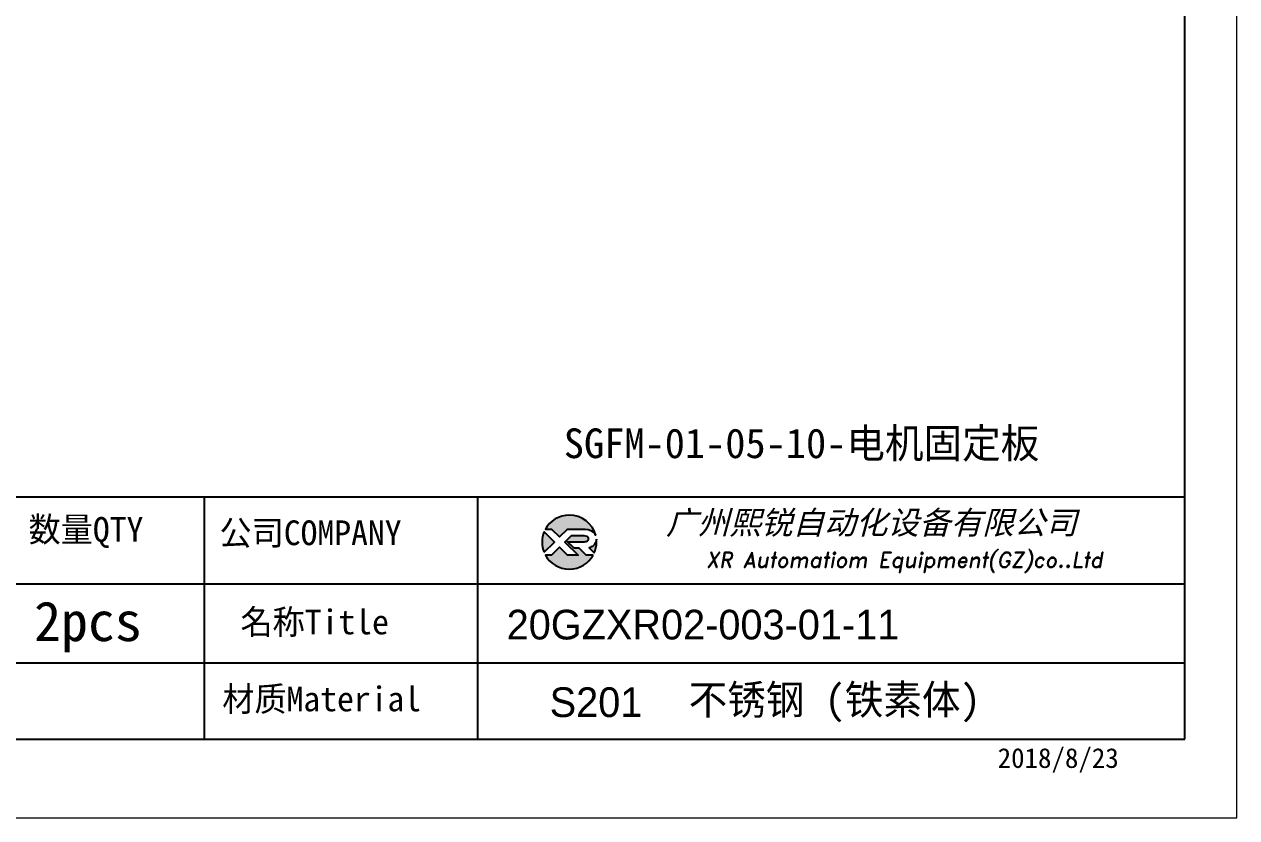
# Model space of a CAD drawing. Header units: millimetres. Extents: x -3862 to 6257, y -4684 to -2127.
# Drawn here: x 5211.2 to 5310.5, y -4683.6 to -4618.6 of the extents above; entities that cross this region are included whole.
import ezdxf
from ezdxf.enums import TextEntityAlignment as Align

# ---------------------------------------------------------------- set-up
doc = ezdxf.new("R2010")
doc.units = ezdxf.units.MM
for name, color, linetype in [('10', 16, 'Continuous'), ('6', 7, 'Continuous'), ('DIM', 3, 'Continuous'), ('layer 1', 7, 'Continuous'), ('图\\M+19E79\\M+195B6\\M+18E9A', 7, 'Continuous')]:
    doc.layers.add(name, color=color, linetype=linetype)
doc.styles.add('STYLE1', font='')
doc.styles.add('标题\\M+18E9A', font='romand.shx', dxfattribs={"oblique": 10, "bigfont": 'bigfont.shx'})
doc.styles.get('STYLE1').set_extended_font_data('SimSun')

# ---------------------------------------------------------------- blocks, each defined once
blk = doc.blocks.new('*D210')
at = {"layer": '10', "color": 7, "linetype": 'Continuous', "lineweight": 13, "ltscale": 2, "insert": (215.324, 14.81), "char_height": 2.027, "attachment_point": 7}
blk.add_mtext('{名称Title}', dxfattribs=at)
blk = doc.blocks.new('*D232')
at = {"layer": '10', "color": 7, "linetype": 'Continuous', "lineweight": 13, "ltscale": 2, "insert": (252.067, 7.814), "char_height": 2.43243, "attachment_point": 7}
blk.add_mtext('{不锈钢 (铁素体)}', dxfattribs=at)
blk = doc.blocks.new('*D233')
at = {"layer": '10', "color": 7, "linetype": 'Continuous', "lineweight": 13, "ltscale": 2, "insert": (277.394, 3.69), "char_height": 1.62162, "attachment_point": 7}
blk.add_mtext('{2018/8/23}', dxfattribs=at)
blk = doc.blocks.new('*D234')
at = {"layer": '10', "color": 16, "linetype": 'Continuous', "lineweight": 13, "ltscale": 2, "insert": (197.958, 22.11), "char_height": 2.027, "attachment_point": 7}
blk.add_mtext('{数量QTY}', dxfattribs=at)
blk = doc.blocks.new('*D235')
at = {"layer": '10', "color": 7, "linetype": 'Continuous', "lineweight": 13, "ltscale": 2, "insert": (197.622, 14.605), "char_height": 3.2432, "attachment_point": 7}
blk.add_mtext('{2pcs}', dxfattribs=at)
blk = doc.blocks.new('*D241')
at = {"layer": '10', "color": 7, "linetype": 'Continuous', "lineweight": 13, "ltscale": 2, "insert": (213.608, 22.11), "char_height": 2.02703, "attachment_point": 7}
blk.add_mtext('{公司COMPANY}', dxfattribs=at)
blk = doc.blocks.new('*D242')
at = {"layer": '10', "color": 7, "linetype": 'Continuous', "lineweight": 13, "ltscale": 2, "insert": (213.833, 8.508), "char_height": 2.02703, "attachment_point": 7}
blk.add_mtext('{材质Material}', dxfattribs=at)
blk = doc.blocks.new('XR')
h = blk.add_hatch(color=256)
h.set_gradient(color1=(252, 128, 0), rotation=240, one_color=1, tint=1, name='INVCURVED')
edge = h.paths.add_edge_path()
edge.add_spline(control_points=[(-434.18, -5928.47), (-433.9, -5928.74), (-433.63, -5929.01), (-433.63, -5929.01), (-433.63, -5929.01), (-433.63, -5929.01), (-433.36, -5928.74), (-433.09, -5928.47)], knot_values=[0.5625, 0.5625, 0.5625, 0.5625, 0.625, 0.625, 0.625, 0.625, 0.6875, 0.6875, 0.6875, 0.6875], degree=3, periodic=0)
edge.add_spline(control_points=[(-433.09, -5928.47), (-432.82, -5928.2), (-432.54, -5927.93), (-432.54, -5927.93), (-432.54, -5927.93), (-432.54, -5927.93), (-432.04, -5927.93), (-431.53, -5927.93)], knot_values=[0.4375, 0.4375, 0.4375, 0.4375, 0.5, 0.5, 0.5, 0.5, 0.5625, 0.5625, 0.5625, 0.5625], degree=3, periodic=0)
edge.add_spline(control_points=[(-431.53, -5927.93), (-431.03, -5927.93), (-430.52, -5927.93), (-430.52, -5927.93), (-430.52, -5927.93), (-430, -5927.93), (-429.43, -5927.96), (-429.01, -5928.33)], knot_values=[0.25, 0.25, 0.25, 0.25, 0.3125, 0.3125, 0.3125, 0.3125, 0.4375, 0.4375, 0.4375, 0.4375], degree=3, periodic=0)
edge.add_spline(control_points=[(-429.01, -5928.33), (-428.88, -5928.44), (-428.78, -5928.59), (-428.71, -5928.75)], knot_values=[0.125, 0.125, 0.125, 0.125, 0.25, 0.25, 0.25, 0.25], degree=3, periodic=0)
edge.add_spline(control_points=[(-428.71, -5928.75), (-429.13, -5927.18), (-430.58, -5926.02), (-432.31, -5926.02)], knot_values=[0, 0, 0, 0, 0.125, 0.125, 0.125, 0.125], degree=3, periodic=0)
edge.add_spline(control_points=[(-432.31, -5926.02), (-433.72, -5926.02), (-434.94, -5926.79), (-435.58, -5927.93)], knot_values=[0.875, 0.875, 0.875, 0.875, 1, 1, 1, 1], degree=3, periodic=0)
edge.add_spline(control_points=[(-435.58, -5927.93), (-435.58, -5927.93), (-434.72, -5927.93), (-434.72, -5927.93), (-434.72, -5927.93), (-434.72, -5927.93), (-434.45, -5928.2), (-434.18, -5928.47)], knot_values=[0.6875, 0.6875, 0.6875, 0.6875, 0.8125, 0.8125, 0.8125, 0.8125, 0.875, 0.875, 0.875, 0.875], degree=3, periodic=0)
edge = h.paths.add_edge_path()
edge.add_spline(control_points=[(-434.79, -5929.26), (-435.04, -5929.02), (-435.34, -5928.72), (-435.54, -5928.53)], knot_values=[0.562504, 0.562504, 0.562504, 0.562504, 0.656252, 0.656252, 0.656252, 0.656252], degree=3, periodic=0)
edge.add_spline(control_points=[(-435.54, -5928.53), (-435.67, -5928.4), (-435.76, -5928.31), (-435.76, -5928.31), (-435.76, -5928.31), (-435.94, -5928.74), (-436.03, -5929.21), (-436.03, -5929.71)], knot_values=[0.25, 0.25, 0.25, 0.25, 0.312504, 0.312504, 0.312504, 0.312504, 0.562504, 0.562504, 0.562504, 0.562504], degree=3, periodic=0)
edge.add_spline(control_points=[(-436.03, -5929.71), (-436.03, -5930.2), (-435.94, -5930.67), (-435.76, -5931.1), (-435.76, -5931.1), (-435.4, -5930.75), (-435.05, -5930.4)], knot_values=[0.874998, 0.874998, 0.874998, 0.874998, 1.124998, 1.124998, 1.124998, 1.25, 1.25, 1.25, 1.25], degree=3, periodic=0)
edge.add_spline(control_points=[(-435.05, -5930.4), (-434.7, -5930.05), (-434.34, -5929.71), (-434.34, -5929.71), (-434.34, -5929.71), (-434.34, -5929.71), (-434.34, -5929.71), (-434.34, -5929.71)], knot_values=[0.749878, 0.749878, 0.749878, 0.749878, 0.874875, 0.874875, 0.874875, 0.874875, 0.874998, 0.874998, 0.874998, 0.874998], degree=3, periodic=0)
edge.add_spline(control_points=[(-434.34, -5929.71), (-434.34, -5929.71), (-434.34, -5929.71), (-434.34, -5929.71)], knot_values=[0.749634, 0.749634, 0.749634, 0.749634, 0.749817, 0.749817, 0.749817, 0.749817], degree=3, periodic=0)
edge.add_spline(control_points=[(-434.35, -5929.7), (-434.35, -5929.7), (-434.35, -5929.7), (-434.35, -5929.7)], knot_values=[0.738281, 0.738281, 0.738281, 0.738281, 0.742188, 0.742188, 0.742188, 0.742188], degree=3, periodic=0)
edge.add_spline(control_points=[(-434.35, -5929.7), (-434.36, -5929.69), (-434.37, -5929.68), (-434.38, -5929.67)], knot_values=[0.726563, 0.726563, 0.726563, 0.726563, 0.738281, 0.738281, 0.738281, 0.738281], degree=3, periodic=0)
edge.add_spline(control_points=[(-434.38, -5929.67), (-434.38, -5929.66), (-434.39, -5929.65), (-434.4, -5929.65)], knot_values=[0.718751, 0.718751, 0.718751, 0.718751, 0.726563, 0.726563, 0.726563, 0.726563], degree=3, periodic=0)
edge.add_spline(control_points=[(-434.4, -5929.65), (-434.42, -5929.63), (-434.45, -5929.6), (-434.47, -5929.58)], knot_values=[0.703126, 0.703126, 0.703126, 0.703126, 0.718751, 0.718751, 0.718751, 0.718751], degree=3, periodic=0)
edge.add_spline(control_points=[(-434.47, -5929.58), (-434.5, -5929.55), (-434.53, -5929.52), (-434.56, -5929.49)], knot_values=[0.687501, 0.687501, 0.687501, 0.687501, 0.703126, 0.703126, 0.703126, 0.703126], degree=3, periodic=0)
edge.add_spline(control_points=[(-434.56, -5929.49), (-434.63, -5929.42), (-434.71, -5929.35), (-434.79, -5929.26)], knot_values=[0.656252, 0.656252, 0.656252, 0.656252, 0.687501, 0.687501, 0.687501, 0.687501], degree=3, periodic=0)
h = blk.add_hatch(color=256)
h.set_gradient(color1=(3, 72, 255), color2=(0, 41, 153), one_color=1, tint=0.3, name='HEMISPHERICAL')
edge = h.paths.add_edge_path()
edge.add_spline(control_points=[(-432.54, -5929.67), (-432.26, -5929.95), (-431.94, -5930.23), (-431.66, -5930.51), (-431.66, -5930.51), (-431.66, -5930.51), (-431.66, -5930.51), (-431.66, -5930.51)], knot_values=[0.736842, 0.736842, 0.736842, 0.736842, 0.789474, 0.789474, 0.789474, 0.789474, 0.802633, 0.802633, 0.802633, 0.802633], degree=3, periodic=0)
edge.add_spline(control_points=[(-431.66, -5930.51), (-431.65, -5930.51), (-431.65, -5930.52), (-431.65, -5930.52)], knot_values=[0.802633, 0.802633, 0.802633, 0.802633, 0.815791, 0.815791, 0.815791, 0.815791], degree=3, periodic=0)
edge.add_spline(control_points=[(-431.65, -5930.52), (-431.64, -5930.53), (-431.64, -5930.53), (-431.64, -5930.53)], knot_values=[0.815791, 0.815791, 0.815791, 0.815791, 0.82237, 0.82237, 0.82237, 0.82237], degree=3, periodic=0)
edge.add_spline(control_points=[(-431.64, -5930.53), (-431.64, -5930.53), (-431.64, -5930.53), (-431.63, -5930.54)], knot_values=[0.82237, 0.82237, 0.82237, 0.82237, 0.828949, 0.828949, 0.828949, 0.828949], degree=3, periodic=0)
edge.add_spline(control_points=[(-431.63, -5930.54), (-431.63, -5930.54), (-431.63, -5930.54), (-431.63, -5930.54), (-431.63, -5930.54), (-431.63, -5930.54), (-431.59, -5930.54), (-431.52, -5930.54)], knot_values=[0.841901, 0.841901, 0.841901, 0.841901, 0.842105, 0.842105, 0.842105, 0.842105, 0.855264, 0.855264, 0.855264, 0.855264], degree=3, periodic=0)
edge.add_spline(control_points=[(-431.52, -5930.54), (-431.46, -5930.54), (-431.38, -5930.54), (-431.3, -5930.54)], knot_values=[0.855264, 0.855264, 0.855264, 0.855264, 0.868422, 0.868422, 0.868422, 0.868422], degree=3, periodic=0)
edge.add_spline(control_points=[(-431.3, -5930.54), (-431.26, -5930.54), (-431.22, -5930.54), (-431.18, -5930.54)], knot_values=[0.868422, 0.868422, 0.868422, 0.868422, 0.875, 0.875, 0.875, 0.875], degree=3, periodic=0)
edge.add_spline(control_points=[(-431.18, -5930.54), (-431.14, -5930.54), (-431.1, -5930.54), (-431.07, -5930.54)], knot_values=[0.875, 0.875, 0.875, 0.875, 0.881579, 0.881579, 0.881579, 0.881579], degree=3, periodic=0)
edge.add_spline(control_points=[(-431.07, -5930.54), (-431.05, -5930.54), (-431.04, -5930.54), (-431.03, -5930.54)], knot_values=[0.881579, 0.881579, 0.881579, 0.881579, 0.884869, 0.884869, 0.884869, 0.884869], degree=3, periodic=0)
edge.add_spline(control_points=[(-431.03, -5930.54), (-431.02, -5930.54), (-431, -5930.54), (-431, -5930.54)], knot_values=[0.884869, 0.884869, 0.884869, 0.884869, 0.888158, 0.888158, 0.888158, 0.888158], degree=3, periodic=0)
edge.add_spline(control_points=[(-431, -5930.54), (-430.99, -5930.54), (-430.99, -5930.54), (-430.98, -5930.54)], knot_values=[0.888158, 0.888158, 0.888158, 0.888158, 0.889803, 0.889803, 0.889803, 0.889803], degree=3, periodic=0)
edge.add_spline(control_points=[(-430.98, -5930.54), (-430.98, -5930.54), (-430.98, -5930.54), (-430.97, -5930.54)], knot_values=[0.889803, 0.889803, 0.889803, 0.889803, 0.891447, 0.891447, 0.891447, 0.891447], degree=3, periodic=0)
edge.add_spline(control_points=[(-430.97, -5930.54), (-430.97, -5930.54), (-430.97, -5930.54), (-430.97, -5930.54)], knot_values=[0.891447, 0.891447, 0.891447, 0.891447, 0.89227, 0.89227, 0.89227, 0.89227], degree=3, periodic=0)
edge.add_spline(control_points=[(-430.97, -5930.54), (-430.97, -5930.54), (-430.97, -5930.54), (-430.97, -5930.54)], knot_values=[0.89227, 0.89227, 0.89227, 0.89227, 0.893092, 0.893092, 0.893092, 0.893092], degree=3, periodic=0)
edge.add_spline(control_points=[(-430.97, -5930.54), (-430.97, -5930.54), (-430.97, -5930.54), (-430.97, -5930.54)], knot_values=[0.893092, 0.893092, 0.893092, 0.893092, 0.893503, 0.893503, 0.893503, 0.893503], degree=3, periodic=0)
edge.add_spline(control_points=[(-430.97, -5930.54), (-430.97, -5930.54), (-430.97, -5930.54), (-430.97, -5930.54)], knot_values=[0.893503, 0.893503, 0.893503, 0.893503, 0.893914, 0.893914, 0.893914, 0.893914], degree=3, periodic=0)
edge.add_spline(control_points=[(-430.97, -5930.54), (-430.97, -5930.54), (-430.97, -5930.54), (-430.97, -5930.54)], knot_values=[0.893914, 0.893914, 0.893914, 0.893914, 0.89412, 0.89412, 0.89412, 0.89412], degree=3, periodic=0)
edge.add_spline(control_points=[(-430.97, -5930.54), (-430.97, -5930.54), (-430.97, -5930.54), (-430.97, -5930.54)], knot_values=[0.89412, 0.89412, 0.89412, 0.89412, 0.894326, 0.894326, 0.894326, 0.894326], degree=3, periodic=0)
edge.add_spline(control_points=[(-430.97, -5930.54), (-430.97, -5930.54), (-430.97, -5930.54), (-430.97, -5930.54)], knot_values=[0.894428, 0.894428, 0.894428, 0.894428, 0.894531, 0.894531, 0.894531, 0.894531], degree=3, periodic=0)
edge.add_spline(control_points=[(-430.97, -5930.54), (-430.97, -5930.54), (-430.97, -5930.54), (-430.97, -5930.54)], knot_values=[0.894531, 0.894531, 0.894531, 0.894531, 0.894583, 0.894583, 0.894583, 0.894583], degree=3, periodic=0)
edge.add_spline(control_points=[(-430.97, -5930.54), (-430.97, -5930.54), (-430.97, -5930.54), (-430.97, -5930.54), (-430.97, -5930.54), (-430.97, -5930.54), (-430.73, -5930.78), (-430.49, -5931.01)], knot_values=[0.894685, 0.894685, 0.894685, 0.894685, 0.894737, 0.894737, 0.894737, 0.894737, 0.921052, 0.921052, 0.921052, 0.921052], degree=3, periodic=0)
edge.add_spline(control_points=[(-430.49, -5931.01), (-430.26, -5931.24), (-430.02, -5931.48), (-430.02, -5931.48)], knot_values=[0.921052, 0.921052, 0.921052, 0.921052, 0.947368, 0.947368, 0.947368, 0.947368], degree=3, periodic=0)
edge.add_spline(control_points=[(-430.02, -5931.48), (-430.02, -5931.48), (-430.02, -5931.48), (-430.02, -5931.48)], knot_values=[0.947522, 0.947522, 0.947522, 0.947522, 0.947573, 0.947573, 0.947573, 0.947573], degree=3, periodic=0)
edge.add_spline(control_points=[(-430.02, -5931.48), (-430.02, -5931.48), (-430.02, -5931.48), (-430.02, -5931.48)], knot_values=[0.947573, 0.947573, 0.947573, 0.947573, 0.947676, 0.947676, 0.947676, 0.947676], degree=3, periodic=0)
edge.add_spline(control_points=[(-430.02, -5931.48), (-430.02, -5931.48), (-430.02, -5931.48), (-430.02, -5931.48)], knot_values=[0.947676, 0.947676, 0.947676, 0.947676, 0.947779, 0.947779, 0.947779, 0.947779], degree=3, periodic=0)
edge.add_spline(control_points=[(-430.02, -5931.48), (-430.02, -5931.48), (-430.02, -5931.48), (-430.02, -5931.48)], knot_values=[0.947779, 0.947779, 0.947779, 0.947779, 0.947984, 0.947984, 0.947984, 0.947984], degree=3, periodic=0)
edge.add_spline(control_points=[(-430.02, -5931.48), (-430.02, -5931.48), (-430.02, -5931.48), (-430.02, -5931.48)], knot_values=[0.947984, 0.947984, 0.947984, 0.947984, 0.94819, 0.94819, 0.94819, 0.94819], degree=3, periodic=0)
edge.add_spline(control_points=[(-430.02, -5931.48), (-430.02, -5931.48), (-430.02, -5931.48), (-430.02, -5931.48)], knot_values=[0.94819, 0.94819, 0.94819, 0.94819, 0.948601, 0.948601, 0.948601, 0.948601], degree=3, periodic=0)
edge.add_spline(control_points=[(-430.02, -5931.48), (-430.02, -5931.48), (-430.02, -5931.48), (-430.02, -5931.48)], knot_values=[0.948601, 0.948601, 0.948601, 0.948601, 0.949012, 0.949012, 0.949012, 0.949012], degree=3, periodic=0)
edge.add_spline(control_points=[(-430.02, -5931.48), (-430.02, -5931.48), (-430.01, -5931.48), (-430.01, -5931.48)], knot_values=[0.949012, 0.949012, 0.949012, 0.949012, 0.949834, 0.949834, 0.949834, 0.949834], degree=3, periodic=0)
edge.add_spline(control_points=[(-430.01, -5931.48), (-430.01, -5931.48), (-430.01, -5931.48), (-430.01, -5931.48)], knot_values=[0.949834, 0.949834, 0.949834, 0.949834, 0.950657, 0.950657, 0.950657, 0.950657], degree=3, periodic=0)
edge.add_spline(control_points=[(-430.01, -5931.48), (-430.01, -5931.48), (-430, -5931.48), (-430, -5931.48)], knot_values=[0.950657, 0.950657, 0.950657, 0.950657, 0.952301, 0.952301, 0.952301, 0.952301], degree=3, periodic=0)
edge.add_spline(control_points=[(-430, -5931.48), (-429.99, -5931.48), (-429.98, -5931.48), (-429.98, -5931.48)], knot_values=[0.952301, 0.952301, 0.952301, 0.952301, 0.953946, 0.953946, 0.953946, 0.953946], degree=3, periodic=0)
edge.add_spline(control_points=[(-429.98, -5931.48), (-429.96, -5931.48), (-429.95, -5931.48), (-429.93, -5931.48)], knot_values=[0.953946, 0.953946, 0.953946, 0.953946, 0.957236, 0.957236, 0.957236, 0.957236], degree=3, periodic=0)
edge.add_spline(control_points=[(-429.93, -5931.48), (-429.91, -5931.48), (-429.89, -5931.48), (-429.87, -5931.48)], knot_values=[0.957236, 0.957236, 0.957236, 0.957236, 0.960525, 0.960525, 0.960525, 0.960525], degree=3, periodic=0)
edge.add_spline(control_points=[(-429.87, -5931.48), (-429.82, -5931.48), (-429.77, -5931.48), (-429.71, -5931.48)], knot_values=[0.960525, 0.960525, 0.960525, 0.960525, 0.967104, 0.967104, 0.967104, 0.967104], degree=3, periodic=0)
edge.add_spline(control_points=[(-429.71, -5931.48), (-429.65, -5931.48), (-429.59, -5931.48), (-429.53, -5931.48)], knot_values=[0.967104, 0.967104, 0.967104, 0.967104, 0.973683, 0.973683, 0.973683, 0.973683], degree=3, periodic=0)
edge.add_spline(control_points=[(-429.53, -5931.48), (-429.41, -5931.48), (-429.29, -5931.48), (-429.19, -5931.48)], knot_values=[0.973683, 0.973683, 0.973683, 0.973683, 0.98684, 0.98684, 0.98684, 0.98684], degree=3, periodic=0)
edge.add_spline(control_points=[(-429.19, -5931.48), (-429.1, -5931.48), (-429.04, -5931.48), (-429.04, -5931.48), (-429.67, -5932.62), (-430.9, -5933.39), (-432.31, -5933.39)], knot_values=[0.98684, 0.98684, 0.98684, 0.98684, 1, 1, 1, 1.052632, 1.052632, 1.052632, 1.052632], degree=3, periodic=0)
edge.add_spline(control_points=[(-432.31, -5933.39), (-433.72, -5933.39), (-434.94, -5932.62), (-435.58, -5931.48), (-435.58, -5931.48), (-435.58, -5931.48), (-435.36, -5931.48), (-435.15, -5931.48)], knot_values=[0.052632, 0.052632, 0.052632, 0.052632, 0.105263, 0.105263, 0.105263, 0.105263, 0.131579, 0.131579, 0.131579, 0.131579], degree=3, periodic=0)
edge.add_spline(control_points=[(-435.15, -5931.48), (-434.93, -5931.48), (-434.72, -5931.48), (-434.72, -5931.48), (-434.72, -5931.48), (-434.72, -5931.48), (-434.45, -5931.21), (-434.18, -5930.94)], knot_values=[0.131579, 0.131579, 0.131579, 0.131579, 0.157895, 0.157895, 0.157895, 0.157895, 0.184211, 0.184211, 0.184211, 0.184211], degree=3, periodic=0)
edge.add_spline(control_points=[(-434.18, -5930.94), (-433.9, -5930.67), (-433.63, -5930.4), (-433.63, -5930.4), (-433.63, -5930.4), (-433.63, -5930.4), (-433.36, -5930.67), (-433.09, -5930.94)], knot_values=[0.184211, 0.184211, 0.184211, 0.184211, 0.210526, 0.210526, 0.210526, 0.210526, 0.236842, 0.236842, 0.236842, 0.236842], degree=3, periodic=0)
edge.add_spline(control_points=[(-433.09, -5930.94), (-432.82, -5931.21), (-432.54, -5931.48), (-432.54, -5931.48), (-432.54, -5931.48), (-432.54, -5931.48), (-432.19, -5931.48), (-431.83, -5931.48)], knot_values=[0.236842, 0.236842, 0.236842, 0.236842, 0.263158, 0.263158, 0.263158, 0.263158, 0.289474, 0.289474, 0.289474, 0.289474], degree=3, periodic=0)
edge.add_spline(control_points=[(-431.83, -5931.48), (-431.48, -5931.48), (-431.12, -5931.48), (-431.12, -5931.48), (-431.12, -5931.48), (-431.12, -5931.48), (-431.57, -5931.03), (-432.02, -5930.59)], knot_values=[0.289474, 0.289474, 0.289474, 0.289474, 0.315789, 0.315789, 0.315789, 0.315789, 0.342105, 0.342105, 0.342105, 0.342105], degree=3, periodic=0)
edge.add_spline(control_points=[(-432.02, -5930.59), (-432.47, -5930.15), (-432.92, -5929.71), (-432.92, -5929.71), (-432.92, -5929.71), (-432.92, -5929.71), (-432.71, -5929.5), (-432.5, -5929.29)], knot_values=[0.342105, 0.342105, 0.342105, 0.342105, 0.368421, 0.368421, 0.368421, 0.368421, 0.394737, 0.394737, 0.394737, 0.394737], degree=3, periodic=0)
edge.add_spline(control_points=[(-432.5, -5929.29), (-432.3, -5929.09), (-432.09, -5928.88), (-432.09, -5928.88)], knot_values=[0.394737, 0.394737, 0.394737, 0.394737, 0.421053, 0.421053, 0.421053, 0.421053], degree=3, periodic=0)
edge.add_spline(control_points=[(-432.09, -5928.88), (-432.09, -5928.88), (-432.06, -5928.86), (-432.06, -5928.86)], knot_values=[0.421053, 0.421053, 0.421053, 0.421053, 0.473684, 0.473684, 0.473684, 0.473684], degree=3, periodic=0)
edge.add_spline(control_points=[(-432.06, -5928.86), (-432.06, -5928.86), (-432.06, -5928.86), (-432.06, -5928.86), (-432.06, -5928.86), (-432.06, -5928.86), (-430.4, -5928.86), (-430.26, -5928.86)], knot_values=[0.473684, 0.473684, 0.473684, 0.473684, 0.473684, 0.473684, 0.473684, 0.473684, 0.526316, 0.526316, 0.526316, 0.526316], degree=3, periodic=0)
edge.add_spline(control_points=[(-430.26, -5928.86), (-429.54, -5928.86), (-429.62, -5929.4), (-429.83, -5929.55)], knot_values=[0.526316, 0.526316, 0.526316, 0.526316, 0.578947, 0.578947, 0.578947, 0.578947], degree=3, periodic=0)
edge.add_spline(control_points=[(-429.83, -5929.55), (-429.94, -5929.62), (-430.08, -5929.65), (-430.26, -5929.65), (-430.26, -5929.65), (-430.26, -5929.65), (-430.48, -5929.65), (-430.71, -5929.66)], knot_values=[0.578947, 0.578947, 0.578947, 0.578947, 0.631579, 0.631579, 0.631579, 0.631579, 0.657895, 0.657895, 0.657895, 0.657895], degree=3, periodic=0)
edge.add_spline(control_points=[(-430.71, -5929.66), (-430.93, -5929.66), (-431.15, -5929.67), (-431.15, -5929.67), (-431.15, -5929.67), (-431.15, -5929.67), (-432.54, -5929.67), (-432.54, -5929.67)], knot_values=[0.657895, 0.657895, 0.657895, 0.657895, 0.684211, 0.684211, 0.684211, 0.684211, 0.736842, 0.736842, 0.736842, 0.736842], degree=3, periodic=0)
edge = h.paths.add_edge_path()
edge.add_spline(control_points=[(-428.6, -5929.32), (-428.61, -5929.67), (-428.76, -5930), (-429.06, -5930.22)], knot_values=[0.8, 0.8, 0.8, 0.8, 1, 1, 1, 1], degree=3, periodic=0)
edge.add_spline(control_points=[(-429.06, -5930.22), (-429.22, -5930.34), (-429.41, -5930.43), (-429.61, -5930.48)], knot_values=[0.6, 0.6, 0.6, 0.6, 0.8, 0.8, 0.8, 0.8], degree=3, periodic=0)
edge.add_spline(control_points=[(-429.61, -5930.48), (-429.61, -5930.48), (-428.9, -5931.19), (-428.9, -5931.19), (-428.9, -5931.19), (-428.69, -5930.73), (-428.58, -5930.23), (-428.58, -5929.71)], knot_values=[0.2, 0.2, 0.2, 0.2, 0.4, 0.4, 0.4, 0.4, 0.6, 0.6, 0.6, 0.6], degree=3, periodic=0)
edge.add_spline(control_points=[(-428.58, -5929.71), (-428.58, -5929.58), (-428.59, -5929.45), (-428.6, -5929.32)], knot_values=[0, 0, 0, 0, 0.2, 0.2, 0.2, 0.2], degree=3, periodic=0)
at = {"layer": 'layer 1', "color": 30}
for points, knots in [([(-432.31, -5926.02), (-430.58, -5926.02), (-429.13, -5927.18), (-428.71, -5928.75), (-428.71, -5928.75), (-428.78, -5928.59), (-428.88, -5928.44), (-429.01, -5928.33), (-429.01, -5928.33), (-429.43, -5927.96), (-430, -5927.93), (-430.52, -5927.93), (-430.52, -5927.93), (-430.52, -5927.93), (-432.54, -5927.93), (-432.54, -5927.93), (-432.54, -5927.93), (-432.54, -5927.93), (-433.63, -5929.01), (-433.63, -5929.01), (-433.63, -5929.01), (-433.63, -5929.01), (-434.72, -5927.93), (-434.72, -5927.93), (-434.72, -5927.93), (-434.72, -5927.93), (-435.58, -5927.93), (-435.58, -5927.93), (-435.58, -5927.93), (-434.94, -5926.79), (-433.72, -5926.02), (-432.31, -5926.02)], [0, 0, 0, 0, 0.125, 0.125, 0.125, 0.125, 0.25, 0.25, 0.25, 0.25, 0.375, 0.375, 0.375, 0.375, 0.5, 0.5, 0.5, 0.5, 0.625, 0.625, 0.625, 0.625, 0.75, 0.75, 0.75, 0.75, 0.875, 0.875, 0.875, 0.875, 1, 1, 1, 1]), ([(-435.76, -5931.1), (-435.94, -5930.67), (-436.03, -5930.2), (-436.03, -5929.71), (-436.03, -5929.71), (-436.03, -5929.21), (-435.94, -5928.74), (-435.76, -5928.31), (-435.76, -5928.31), (-435.76, -5928.31), (-434.34, -5929.71), (-434.34, -5929.71), (-434.34, -5929.71), (-434.34, -5929.71), (-435.76, -5931.1), (-435.76, -5931.1)], [0, 0, 0, 0, 0.25, 0.25, 0.25, 0.25, 0.5, 0.5, 0.5, 0.5, 0.75, 0.75, 0.75, 0.75, 1, 1, 1, 1])]:
    blk.add_open_spline(points, degree=3, knots=knots, dxfattribs=at)
at = {"layer": 'layer 1', "color": 154}
for points, knots in [([(-429.04, -5931.48), (-429.67, -5932.62), (-430.9, -5933.39), (-432.31, -5933.39), (-432.31, -5933.39), (-433.72, -5933.39), (-434.94, -5932.62), (-435.58, -5931.48), (-435.58, -5931.48), (-435.58, -5931.48), (-434.72, -5931.48), (-434.72, -5931.48), (-434.72, -5931.48), (-434.72, -5931.48), (-433.63, -5930.4), (-433.63, -5930.4), (-433.63, -5930.4), (-433.63, -5930.4), (-432.54, -5931.48), (-432.54, -5931.48), (-432.54, -5931.48), (-432.54, -5931.48), (-431.12, -5931.48), (-431.12, -5931.48), (-431.12, -5931.48), (-431.12, -5931.48), (-432.92, -5929.71), (-432.92, -5929.71), (-432.92, -5929.71), (-432.92, -5929.71), (-432.09, -5928.88), (-432.09, -5928.88), (-432.09, -5928.88), (-432.09, -5928.88), (-432.06, -5928.86), (-432.06, -5928.86), (-432.06, -5928.86), (-432.06, -5928.86), (-430.4, -5928.86), (-430.26, -5928.86), (-430.26, -5928.86), (-429.54, -5928.86), (-429.62, -5929.4), (-429.83, -5929.55), (-429.83, -5929.55), (-429.94, -5929.62), (-430.08, -5929.65), (-430.26, -5929.65), (-430.26, -5929.65), (-430.26, -5929.65), (-431.15, -5929.67), (-431.15, -5929.67), (-431.15, -5929.67), (-431.15, -5929.67), (-432.54, -5929.67), (-432.54, -5929.67), (-432.54, -5929.67), (-432.26, -5929.95), (-431.94, -5930.23), (-431.66, -5930.51), (-431.66, -5930.51), (-431.66, -5930.51), (-431.63, -5930.54), (-431.63, -5930.54), (-431.63, -5930.54), (-431.63, -5930.54), (-430.97, -5930.54), (-430.97, -5930.54), (-430.97, -5930.54), (-430.97, -5930.54), (-430.02, -5931.48), (-430.02, -5931.48), (-430.02, -5931.48), (-430.02, -5931.48), (-429.04, -5931.48), (-429.04, -5931.48)], [0, 0, 0, 0, 0.052632, 0.052632, 0.052632, 0.052632, 0.105263, 0.105263, 0.105263, 0.105263, 0.157895, 0.157895, 0.157895, 0.157895, 0.210526, 0.210526, 0.210526, 0.210526, 0.263158, 0.263158, 0.263158, 0.263158, 0.315789, 0.315789, 0.315789, 0.315789, 0.368421, 0.368421, 0.368421, 0.368421, 0.421053, 0.421053, 0.421053, 0.421053, 0.473684, 0.473684, 0.473684, 0.473684, 0.526316, 0.526316, 0.526316, 0.526316, 0.578947, 0.578947, 0.578947, 0.578947, 0.631579, 0.631579, 0.631579, 0.631579, 0.684211, 0.684211, 0.684211, 0.684211, 0.736842, 0.736842, 0.736842, 0.736842, 0.789474, 0.789474, 0.789474, 0.789474, 0.842105, 0.842105, 0.842105, 0.842105, 0.894737, 0.894737, 0.894737, 0.894737, 0.947368, 0.947368, 0.947368, 0.947368, 1, 1, 1, 1]), ([(-428.6, -5929.32), (-428.59, -5929.45), (-428.58, -5929.58), (-428.58, -5929.71), (-428.58, -5929.71), (-428.58, -5930.23), (-428.69, -5930.73), (-428.9, -5931.19), (-428.9, -5931.19), (-428.9, -5931.19), (-429.61, -5930.48), (-429.61, -5930.48), (-429.61, -5930.48), (-429.41, -5930.43), (-429.22, -5930.34), (-429.06, -5930.22), (-429.06, -5930.22), (-428.76, -5930), (-428.61, -5929.67), (-428.6, -5929.32)], [0, 0, 0, 0, 0.2, 0.2, 0.2, 0.2, 0.4, 0.4, 0.4, 0.4, 0.6, 0.6, 0.6, 0.6, 0.8, 0.8, 0.8, 0.8, 1, 1, 1, 1])]:
    blk.add_open_spline(points, degree=3, knots=knots, dxfattribs=at)
blk = doc.blocks.new('XR-0001')
at = {"layer": 'DIM', "xscale": 1.199999999999818, "yscale": 1.199999999999818, "zscale": 1.199999999999818}
blk.add_blockref('XR', (486.26, 7108.21), dxfattribs=at)
at = {"layer": '图\\M+19E79\\M+195B6\\M+18E9A', "color": 7, "lineweight": -3, "style": 'STYLE1', "oblique": 15}
blk.add_text('广州熙锐自动化设备有限公司 ', height=3.8, dxfattribs=at).set_placement((-16.65, -6.14))
at = {"layer": '图\\M+19E79\\M+195B6\\M+18E9A', "color": 7, "style": '标题\\M+18E9A', "oblique": 10}
blk.add_text('XR Automatiom Equipment(GZ)co..Ltd', height=2.5, dxfattribs=at).set_placement((22.45, -10.53), align=Align.MIDDLE)
blk = doc.blocks.new('*D231')
at = {"layer": '10', "color": 7, "linetype": 'Continuous', "lineweight": 13, "ltscale": 2, "insert": (237.148, 14.581), "char_height": 2.43243, "attachment_point": 7}
blk.add_mtext('{SGFM-01-05-10-电机固定板}', dxfattribs=at)

msp = doc.modelspace()

# ---------------------------------------------------------------- linework, layer by layer
at = {"layer": '6', "color": 7, "linetype": 'Continuous', "lineweight": 18, "ltscale": 2}
for p, q in [((5310.545, -4683.605), (5310.545, -4473.605)), ((5013.545, -4683.605), (5310.545, -4683.605))]:
    msp.add_line(p, q, dxfattribs=at)
at = {"layer": '6', "color": 7, "linetype": 'Continuous', "lineweight": 25, "ltscale": 2}
for p, q in [((5306.278, -4677.174), (5306.278, -4478.174)), ((5151.743, -4657.29), (5306.278, -4657.29)), ((5225.904, -4657.29), (5225.904, -4677.174)), ((5248.308, -4657.29), (5248.308, -4677.174)), ((5151.744, -4664.438), (5306.278, -4664.438)), ((5151.744, -4670.91), (5306.278, -4670.91)), ((5039.278, -4677.174), (5306.278, -4677.174)), ((5151.745, -4677.174), (5306.278, -4677.174))]:
    msp.add_line(p, q, dxfattribs=at)

# ---------------------------------------------------------------- block references
at = {"xscale": 0.5, "yscale": 0.5, "zscale": 0.5}
msp.add_blockref('XR-0001', (5272.088, -4657.29), dxfattribs=at)
at = {"layer": '10', "color": 7}
for name, p in [('*D231', (5018.233, -4668.988)), ('*D241', (5013.552, -4683.604)), ('*D235', (5014.341, -4684.656)), ('*D210', (5013.552, -4683.604)), ('*D232', (5013.552, -4683.604)), ('*D242', (5013.552, -4683.604)), ('*D233', (5013.552, -4683.604))]:
    msp.add_blockref(name, p, dxfattribs=at)
at = {"layer": '10', "color": 16}
msp.add_blockref('*D234', (5013.552, -4683.604), dxfattribs=at)

# ---------------------------------------------------------------- texts
at = {"layer": '10', "color": 7, "linetype": 'Continuous', "lineweight": 13, "ltscale": 2, "char_height": 2.43243, "attachment_point": 7}
for s, insert in [('{\\fￋￎￌ￥|b0|i0|c134|p2;20GZXR02-003-01-11}', (5250.699, -4669.023)), ('{\\fￋￎￌ￥|b0|i0|c134|p2;S201}', (5254.224, -4675.383))]:
    msp.add_mtext(s, dxfattribs=dict(at, insert=insert))

doc.saveas('drawing.dxf')
